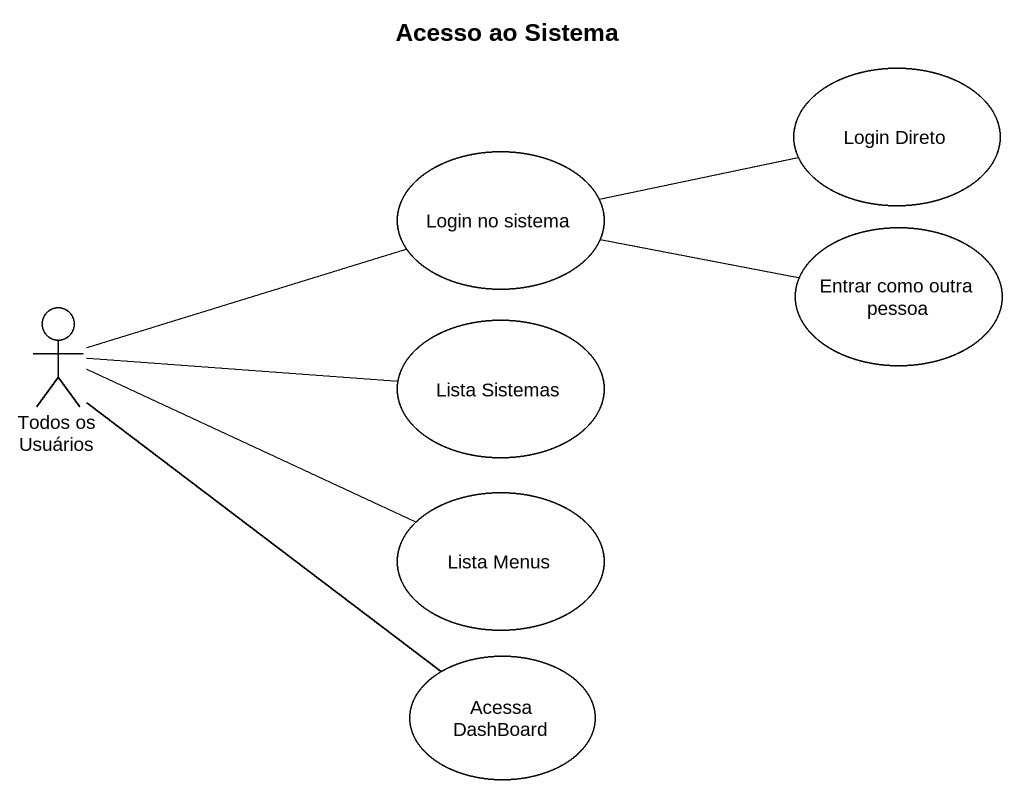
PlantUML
@startuml
title Acesso ao Sistema
usecase "Login Direto" as Login_Direto
usecase "Login no sistema" as Login_no_sistema
usecase "Entrar como outra pessoa" as Entrar_como_outra_pessoa
actor "Todos os Usuários" as Todos_os_Usuários
usecase "Lista Sistemas" as Lista_Sistemas
usecase "Lista Menus" as Lista_Menus
usecase "Acessa DashBoard" as Acessa_DashBoard
Login_Direto -left- Login_no_sistema
Entrar_como_outra_pessoa -left- Login_no_sistema
Todos_os_Usuários -right- Login_no_sistema
Todos_os_Usuários -right- Lista_Sistemas
Todos_os_Usuários -right- Lista_Menus
Todos_os_Usuários -- Acessa_DashBoard
@enduml
